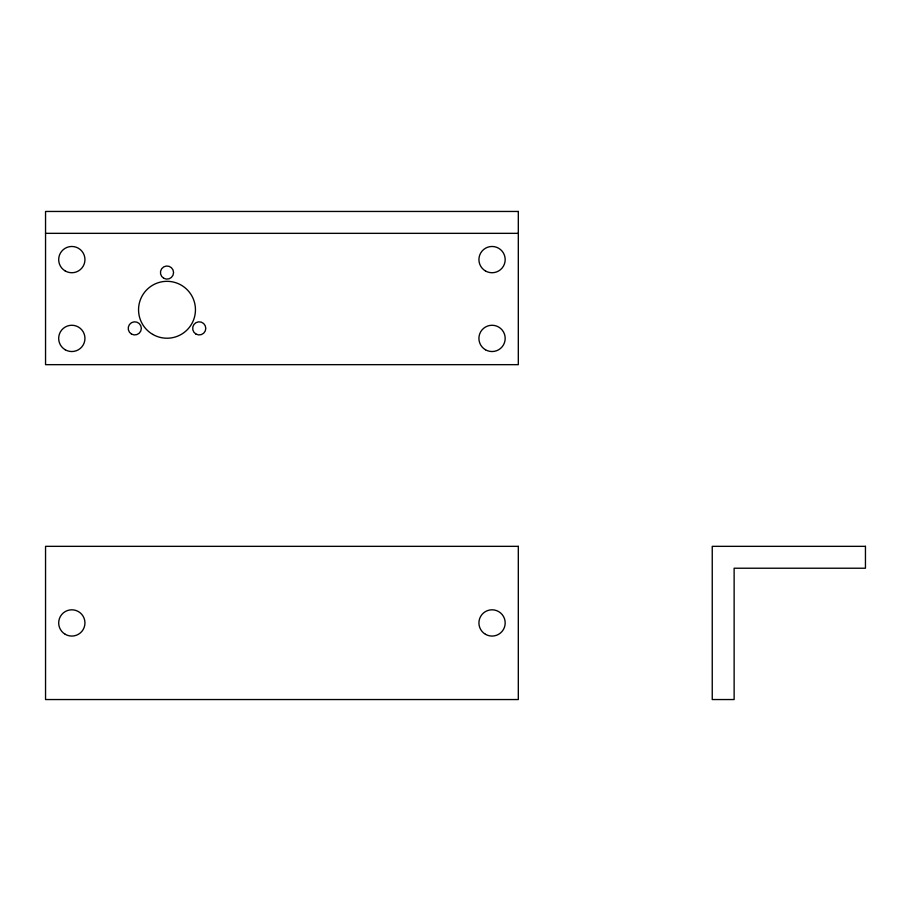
<?xml version="1.0" encoding="UTF-8"?>
<svg xmlns="http://www.w3.org/2000/svg" width="911" height="911" viewBox="0 0 911 911"><rect width="100%" height="100%" fill="white"/><g stroke="black" fill="none" stroke-linecap="round" stroke-linejoin="round"><path stroke-width="1.37" d="M45.55 233.341L518.313 233.341M518.313 211.454L45.55 211.454L45.55 364.662L518.313 364.662L518.313 211.454M518.313 546.338L45.55 546.338L45.55 699.546L518.313 699.546L518.313 546.338M865.45 546.338L712.243 546.338L712.243 699.546L734.129 699.546L734.129 568.225L865.45 568.225L865.45 546.338M65.25 270.977A13.13 13.13 0 0 0 84.951 259.612A13.13 13.13 0 0 0 65.25 248.236A13.13 13.13 0 0 0 65.25 270.977M485.483 270.977A13.13 13.13 0 0 0 505.184 259.612A13.13 13.13 0 0 0 485.483 248.236A13.13 13.13 0 0 0 485.483 270.977M485.483 349.778A13.13 13.13 0 0 0 505.184 338.402A13.13 13.13 0 0 0 485.483 327.026A13.13 13.13 0 0 0 485.483 349.778M65.25 349.778A13.13 13.13 0 0 0 84.951 338.402A13.13 13.13 0 0 0 65.25 327.026A13.13 13.13 0 0 0 65.25 349.778M152.775 334.417A28.457 28.457 0 0 0 195.455 309.774A28.457 28.457 0 0 0 152.775 285.132A28.457 28.457 0 0 0 152.775 334.417M195.945 334.064A6.571 6.571 0 0 0 205.795 328.381A6.571 6.571 0 0 0 195.945 322.688A6.571 6.571 0 0 0 195.945 334.064M131.491 334.064A6.571 6.571 0 0 0 141.342 328.381A6.571 6.571 0 0 0 131.491 322.688A6.571 6.571 0 0 0 131.491 334.064M163.718 278.254A6.571 6.571 0 0 0 173.568 272.56A6.571 6.571 0 0 0 163.718 266.877A6.571 6.571 0 0 0 163.718 278.254M485.483 634.307A13.13 13.13 0 0 0 505.184 622.942A13.13 13.13 0 0 0 485.483 611.566A13.13 13.13 0 0 0 485.483 634.307M65.25 634.307A13.13 13.13 0 0 0 84.951 622.942A13.13 13.13 0 0 0 65.25 611.566A13.13 13.13 0 0 0 65.25 634.307"/></g></svg>
